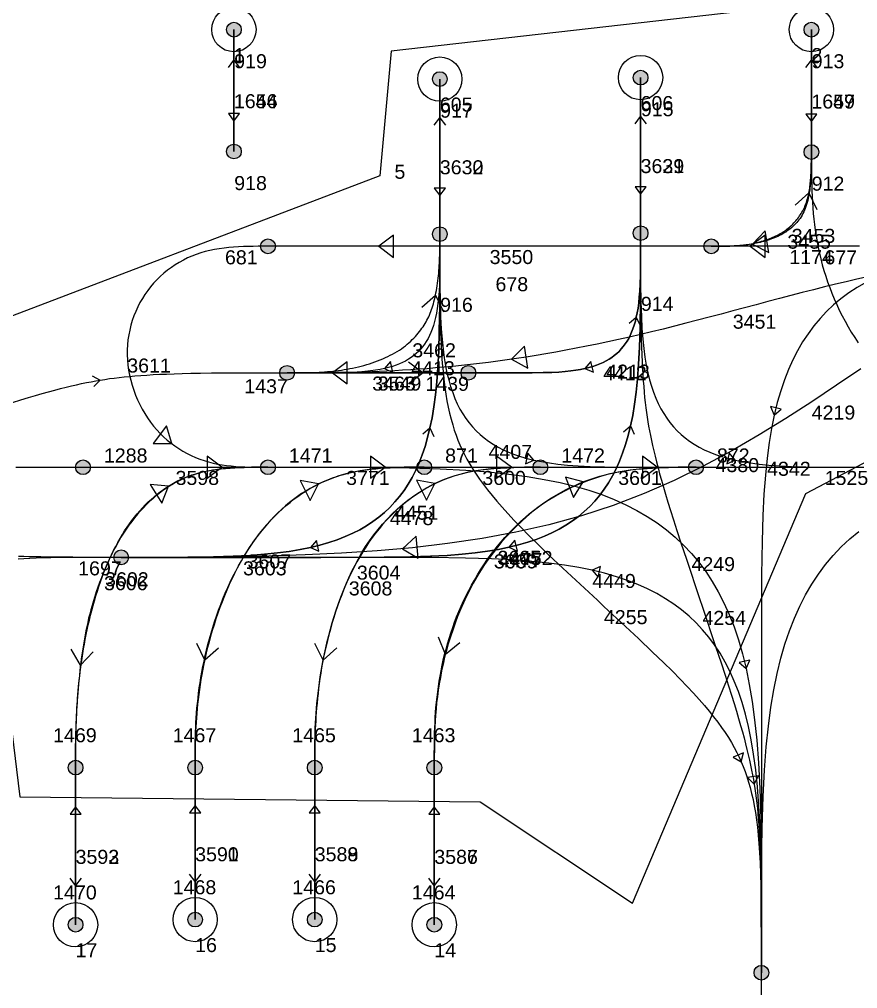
# Model space of a CAD drawing. Header units: millimetres. Extents: x 1508 to 209369, y 3688 to 146097.
# Drawn here: x 65889 to 77245, y 55480 to 68612 of the extents above; entities that cross this region are included whole.
import ezdxf

# ---------------------------------------------------------------- set-up
doc = ezdxf.new("R2010")
doc.units = ezdxf.units.MM
for name, color, linetype, true_color in [('Ndc8_Activity_BanYun', 1, 'Continuous', 0xff0000), ('Ndc8_Activity_BanYunID', 1, 'Continuous', 0xff0000), ('Ndc8_Activity_Template', 1, 'Continuous', 0xff0000), ('Ndc8_Activity_TemplateID', 1, 'Continuous', 0xff0000), ('Ndc8_Cluster', 7, 'Continuous', 0x808000), ('Ndc8_ClusterID', 7, 'Continuous', 0x808000), ('Ndc8_Forward', 5, 'Continuous', 0x0000ff), ('Ndc8_ForwardID', 5, 'Continuous', 0x0000ff), ('Ndc8_Point', 7, 'Continuous', 0x000080), ('Ndc8_PointID', 7, 'Continuous', 0x000080), ('Ndc8_SD1_BWD_AutoLoadEnabled', 7, 'Continuous', 0x0080c0), ('Ndc8_SD1_BWD_AutoLoadEnabledID', 7, 'Continuous', 0x0080c0), ('Ndc8_SD1_BWD_LoadOperation', 5, 'Continuous', 0x0000ff), ('Ndc8_SD1_BWD_LoadOperationID', 5, 'Continuous', 0x0000ff), ('Ndc8_SD1_Fwd_CurveLeft', 6, 'Continuous', 0xff00ff), ('Ndc8_SD1_Fwd_CurveLeftID', 6, 'Continuous', 0xff00ff), ('Ndc8_SD1_Fwd_NoForkAutoAdjust', 5, 'Continuous', 0x0000ff), ('Ndc8_SD1_Fwd_NoForkAutoAdjustID', 5, 'Continuous', 0x0000ff), ('Ndc8_SD1_JiangCha', 7, 'Continuous', 0x0000a0), ('Ndc8_SD1_JiangChaID', 7, 'Continuous', 0x0000a0), ('Ndc8_SD2_Bwd_AutoLoadEnabled', 7, 'Continuous', 0x0080c0), ('Ndc8_SD2_Bwd_AutoLoadEnabledID', 7, 'Continuous', 0x0080c0), ('Ndc8_SD2_Bwd_LoadOperation', 5, 'Continuous', 0x0000ff), ('Ndc8_SD2_Bwd_LoadOperationID', 5, 'Continuous', 0x0000ff), ('Ndc8_SD2_Forward', 5, 'Continuous', 0x0000ff), ('Ndc8_SD2_ForwardID', 5, 'Continuous', 0x0000ff), ('Ndc8_SD2_Fwd_CurveLeft', 7, 'Continuous', 0xff80c0), ('Ndc8_SD2_Fwd_CurveLeftID', 7, 'Continuous', 0xff80c0), ('Ndc8_SD2_Fwd_CurveRight', 7, 'Continuous', 0x800040), ('Ndc8_SD2_Fwd_CurveRightID', 7, 'Continuous', 0x800040), ('Ndc8_SD2_Fwd_NoForkAutoAdjust', 5, 'Continuous', 0x0000ff), ('Ndc8_SD2_Fwd_NoForkAutoAdjustID', 5, 'Continuous', 0x0000ff), ('Ndc8_SD2_JiangCha', 5, 'Continuous', 0x0000ff), ('Ndc8_SD2_JiangChaID', 5, 'Continuous', 0x0000ff), ('Ndc8_SD2_Reverse', 5, 'Continuous', 0x0000ff), ('Ndc8_SD2_ReverseID', 5, 'Continuous', 0x0000ff)]:
    doc.layers.add(name, color=color, linetype=linetype, true_color=true_color)
doc.styles.add('Ndc8Style', font='arial.ttf', dxfattribs={"height": 0.2})

msp = doc.modelspace()

# ---------------------------------------------------------------- hatches: boundary and pattern name
at = {"layer": 'Ndc8_Point'}
h = msp.add_hatch(color=256, dxfattribs=at)
edge = h.paths.add_edge_path(flags=0)
edge.add_arc((68795, 68473), 100, 0, 360)
h = msp.add_hatch(color=256, dxfattribs=at)
edge = h.paths.add_edge_path(flags=0)
edge.add_arc((76619, 68473), 100, 0, 360)
h = msp.add_hatch(color=256, dxfattribs=at)
edge = h.paths.add_edge_path(flags=0)
edge.add_arc((71585, 67803), 100, 0, 360)
h = msp.add_hatch(color=256, dxfattribs=at)
edge = h.paths.add_edge_path(flags=0)
edge.add_arc((74305, 67823), 100, 0, 360)
h = msp.add_hatch(color=256, dxfattribs=at)
edge = h.paths.add_edge_path(flags=0)
edge.add_arc((68795, 66822), 100, 0, 360)
h = msp.add_hatch(color=256, dxfattribs=at)
edge = h.paths.add_edge_path(flags=0)
edge.add_arc((76619, 66814), 100, 0, 360)
h = msp.add_hatch(color=256, dxfattribs=at)
edge = h.paths.add_edge_path(flags=0)
edge.add_arc((71585, 65702), 100, 0, 360)
h = msp.add_hatch(color=256, dxfattribs=at)
edge = h.paths.add_edge_path(flags=0)
edge.add_arc((74305, 65715), 100, 0, 360)
h = msp.add_hatch(color=256, dxfattribs=at)
edge = h.paths.add_edge_path(flags=0)
edge.add_arc((69257, 65537), 100, 0, 360)
h = msp.add_hatch(color=256, dxfattribs=at)
edge = h.paths.add_edge_path(flags=0)
edge.add_arc((75262, 65537), 100, 0, 360)
h = msp.add_hatch(color=256, dxfattribs=at)
edge = h.paths.add_edge_path(flags=0)
edge.add_arc((69516, 63823), 100, 0, 360)
h = msp.add_hatch(color=256, dxfattribs=at)
edge = h.paths.add_edge_path(flags=0)
edge.add_arc((71972, 63823), 100, 0, 360)
h = msp.add_hatch(color=256, dxfattribs=at)
edge = h.paths.add_edge_path(flags=0)
edge.add_arc((66751, 62544), 100, 0, 360)
h = msp.add_hatch(color=256, dxfattribs=at)
edge = h.paths.add_edge_path(flags=0)
edge.add_arc((69257, 62544), 100, 0, 360)
h = msp.add_hatch(color=256, dxfattribs=at)
edge = h.paths.add_edge_path(flags=0)
edge.add_arc((71374, 62544), 100, 0, 360)
h = msp.add_hatch(color=256, dxfattribs=at)
edge = h.paths.add_edge_path(flags=0)
edge.add_arc((72948, 62544), 100, 0, 360)
h = msp.add_hatch(color=256, dxfattribs=at)
edge = h.paths.add_edge_path(flags=0)
edge.add_arc((75056, 62544), 100, 0, 360)
h = msp.add_hatch(color=256, dxfattribs=at)
edge = h.paths.add_edge_path(flags=0)
edge.add_arc((67268, 61323), 100, 0, 360)
h = msp.add_hatch(color=256, dxfattribs=at)
edge = h.paths.add_edge_path(flags=0)
edge.add_arc((66650, 58475), 100, 0, 360)
h = msp.add_hatch(color=256, dxfattribs=at)
edge = h.paths.add_edge_path(flags=0)
edge.add_arc((68270, 58475), 100, 0, 360)
h = msp.add_hatch(color=256, dxfattribs=at)
edge = h.paths.add_edge_path(flags=0)
edge.add_arc((69890, 58475), 100, 0, 360)
h = msp.add_hatch(color=256, dxfattribs=at)
edge = h.paths.add_edge_path(flags=0)
edge.add_arc((71510, 58475), 100, 0, 360)
h = msp.add_hatch(color=256, dxfattribs=at)
edge = h.paths.add_edge_path(flags=0)
edge.add_arc((68270, 56415), 100, 0, 360)
h = msp.add_hatch(color=256, dxfattribs=at)
edge = h.paths.add_edge_path(flags=0)
edge.add_arc((69890, 56415), 100, 0, 360)
h = msp.add_hatch(color=256, dxfattribs=at)
edge = h.paths.add_edge_path(flags=0)
edge.add_arc((66650, 56345), 100, 0, 360)
h = msp.add_hatch(color=256, dxfattribs=at)
edge = h.paths.add_edge_path(flags=0)
edge.add_arc((71510, 56345), 100, 0, 360)
h = msp.add_hatch(color=256, dxfattribs=at)
edge = h.paths.add_edge_path(flags=0)
edge.add_arc((75942, 55695), 100, 0, 360)

# ---------------------------------------------------------------- linework, layer by layer
at = {"layer": 'Ndc8_Activity_BanYun'}
for centre in [(68795, 68473), (76619, 68473), (66650, 56345), (68270, 56415), (69890, 56415), (71510, 56345)]:
    msp.add_circle(centre, 300, dxfattribs=at)
at = {"layer": 'Ndc8_Activity_Template'}
for centre in [(71585, 67803), (74305, 67823)]:
    msp.add_circle(centre, 300, dxfattribs=at)
at = {"layer": 'Ndc8_Cluster'}
msp.add_lwpolyline([(70770, 66492), (65127, 64344), (65893, 58079), (72133, 58010), (74196, 56638), (76545, 62190), (82708, 65430), (79890, 69200), (70924, 68181)], close=True, dxfattribs=at)
at = {"layer": 'Ndc8_Forward'}
for points in [[(70758, 65537), (70958, 65387), (70958, 65687), (70758, 65537)], [(75791, 65537), (75991, 65387), (75991, 65687), (75791, 65537)], [(75262, 65537), (75119, 65537), (74976, 65537), (74833, 65537), (74690, 65537), (74547, 65537), (74404, 65537), (74261, 65537), (74118, 65537), (73975, 65537), (73832, 65537), (73689, 65537), (73546, 65537), (73403, 65537), (73260, 65537), (73260, 65537), (73117, 65537), (72974, 65537), (72831, 65537), (72688, 65537), (72545, 65537), (72402, 65537), (72260, 65537), (72117, 65537), (71974, 65537), (71831, 65537), (71688, 65537), (71545, 65537), (71402, 65537), (71259, 65537), (71259, 65537), (71116, 65537), (70973, 65537), (70830, 65537), (70687, 65537), (70544, 65537), (70401, 65537), (70258, 65537), (70115, 65537), (69972, 65537), (69829, 65537), (69686, 65537), (69543, 65537), (69400, 65537), (69257, 65537)], [(77272, 65537), (77219, 65537), (77166, 65537), (77113, 65537), (77060, 65537), (77008, 65537), (76956, 65537), (76904, 65537), (76853, 65537), (76802, 65537), (76752, 65537), (76702, 65537), (76653, 65537), (76653, 65537), (76604, 65537), (76556, 65537), (76508, 65537), (76461, 65537), (76414, 65537), (76367, 65537), (76320, 65537), (76273, 65537), (76226, 65537), (76179, 65537), (76132, 65537), (76084, 65537), (76036, 65537), (75987, 65537), (75987, 65537), (75938, 65537), (75888, 65537), (75838, 65537), (75787, 65537), (75736, 65537), (75684, 65537), (75632, 65537), (75580, 65537), (75527, 65537), (75474, 65537), (75421, 65537), (75368, 65537), (75315, 65537), (75262, 65537)], [(77378, 65124), (77236, 65092), (77092, 65058), (76947, 65023), (76798, 64987), (76648, 64949), (76648, 64949), (76496, 64910), (76342, 64870), (76186, 64829), (76030, 64788), (75872, 64746), (75713, 64703), (75554, 64661), (75395, 64618), (75236, 64576), (75078, 64535), (74920, 64494), (74764, 64454), (74609, 64415), (74455, 64378), (74455, 64378), (74303, 64342), (74154, 64307), (74006, 64274), (73860, 64242), (73715, 64212), (73573, 64183), (73432, 64155), (73294, 64129), (73157, 64104), (73021, 64080), (72888, 64058), (72756, 64037), (72625, 64017), (72497, 63998), (72497, 63998), (72370, 63981), (72244, 63964), (72121, 63949), (71999, 63935), (71878, 63922), (71759, 63910), (71642, 63899), (71527, 63889), (71413, 63879), (71301, 63871), (71190, 63864), (71081, 63857), (70974, 63851), (70869, 63846), (70869, 63846), (70765, 63841), (70663, 63837), (70562, 63834), (70463, 63831), (70365, 63829), (70268, 63827), (70171, 63826), (70076, 63825), (69982, 63824), (69888, 63824), (69794, 63823), (69701, 63823), (69609, 63823), (69516, 63823)], [(77356, 65048), (77237, 64979), (77126, 64905), (77020, 64826), (76920, 64743), (76825, 64654), (76736, 64559), (76653, 64459), (76574, 64353), (76500, 64242), (76431, 64123), (76367, 63998), (76308, 63866), (76253, 63726), (76203, 63577), (76157, 63420), (76116, 63251), (76080, 63071), (76047, 62878), (76019, 62668), (75996, 62437), (75976, 62181), (75961, 61888), (75951, 61540), (75944, 61085), (75942, 59985), (75942, 59985), (75942, 55695)], [(72558, 64007), (72777, 63887), (72734, 64184), (72558, 64007)], [(76116, 63251), (76211, 63332), (76064, 63365), (76116, 63251)], [(70845, 62544), (70645, 62694), (70645, 62394), (70845, 62544)], [(72554, 62544), (72354, 62694), (72354, 62394), (72554, 62544)], [(74529, 62544), (74329, 62694), (74329, 62394), (74529, 62544)], [(69257, 62544), (69307, 62544), (69358, 62544), (69408, 62544), (69459, 62544), (69509, 62544), (69560, 62544), (69610, 62544), (69660, 62544), (69711, 62544), (69761, 62544), (69812, 62544), (69862, 62544), (69912, 62544), (69963, 62544), (69963, 62544), (70013, 62544), (70064, 62544), (70114, 62544), (70164, 62544), (70215, 62544), (70265, 62544), (70315, 62544), (70366, 62544), (70416, 62544), (70467, 62544), (70517, 62544), (70567, 62544), (70618, 62544), (70668, 62544), (70668, 62544), (70719, 62544), (70769, 62544), (70819, 62544), (70870, 62544), (70920, 62544), (70971, 62544), (71021, 62544), (71071, 62544), (71122, 62544), (71172, 62544), (71223, 62544), (71273, 62544), (71324, 62544), (71374, 62544)], [(71374, 62544), (71411, 62544), (71449, 62544), (71486, 62544), (71524, 62544), (71561, 62544), (71599, 62544), (71636, 62544), (71674, 62544), (71711, 62544), (71749, 62544), (71786, 62544), (71824, 62544), (71861, 62544), (71899, 62544), (71899, 62544), (71936, 62544), (71974, 62544), (72011, 62544), (72049, 62544), (72086, 62544), (72124, 62544), (72161, 62544), (72198, 62544), (72236, 62544), (72273, 62544), (72311, 62544), (72348, 62544), (72386, 62544), (72423, 62544), (72423, 62544), (72461, 62544), (72498, 62544), (72536, 62544), (72573, 62544), (72611, 62544), (72648, 62544), (72686, 62544), (72723, 62544), (72761, 62544), (72798, 62544), (72836, 62544), (72873, 62544), (72911, 62544), (72948, 62544)], [(72948, 62544), (72998, 62544), (73048, 62544), (73099, 62544), (73149, 62544), (73199, 62544), (73249, 62544), (73299, 62544), (73350, 62544), (73400, 62544), (73450, 62544), (73500, 62544), (73550, 62544), (73601, 62544), (73651, 62544), (73651, 62544), (73701, 62544), (73751, 62544), (73801, 62544), (73852, 62544), (73902, 62544), (73952, 62544), (74002, 62544), (74052, 62544), (74102, 62544), (74152, 62544), (74203, 62544), (74253, 62544), (74303, 62544), (74353, 62544), (74353, 62544), (74403, 62544), (74454, 62544), (74504, 62544), (74554, 62544), (74604, 62544), (74654, 62544), (74705, 62544), (74755, 62544), (74805, 62544), (74855, 62544), (74905, 62544), (74956, 62544), (75006, 62544), (75056, 62544)], [(75056, 62544), (75139, 62544), (75222, 62544), (75305, 62544), (75388, 62544), (75471, 62544), (75554, 62544), (75637, 62544), (75720, 62544), (75803, 62544), (75886, 62544), (75969, 62544), (76052, 62544), (76135, 62544), (76218, 62544), (76218, 62544), (76301, 62544), (76384, 62544), (76467, 62544), (76550, 62544), (76633, 62544), (76716, 62544), (76799, 62544), (76882, 62544), (76965, 62544), (77048, 62544), (77131, 62544), (77214, 62544), (77297, 62544)], [(75942, 55695), (75942, 55755), (75945, 57100), (75952, 57657), (75966, 58083), (75984, 58440), (76008, 58754), (76036, 59035), (76071, 59292), (76110, 59529), (76155, 59749), (76206, 59955), (76261, 60148), (76323, 60329), (76390, 60501), (76462, 60662), (76540, 60815), (76625, 60960), (76715, 61097), (76811, 61226), (76913, 61348), (77022, 61464), (77138, 61573), (77260, 61675)], [(75942, 42353), (75942, 55695)]]:
    msp.add_lwpolyline(points, dxfattribs=at)
at = {"layer": 'Ndc8_Point'}
for centre in [(68795, 68473), (76619, 68473), (71585, 67803), (74305, 67823), (68795, 66822), (76619, 66814), (71585, 65702), (74305, 65715), (69257, 65537), (75262, 65537), (69516, 63823), (71972, 63823), (66751, 62544), (69257, 62544), (71374, 62544), (72948, 62544), (75056, 62544), (67268, 61323), (66650, 58475), (68270, 58475), (69890, 58475), (71510, 58475), (68270, 56415), (69890, 56415), (66650, 56345), (71510, 56345), (75942, 55695)]:
    msp.add_circle(centre, 100, dxfattribs=at)
at = {"layer": 'Ndc8_SD1_BWD_AutoLoadEnabled'}
for points in [[(75262, 65537), (75287, 65537), (75312, 65537), (75337, 65537), (75363, 65537), (75388, 65537), (75413, 65538), (75438, 65538), (75463, 65539), (75488, 65540), (75513, 65540), (75537, 65542), (75562, 65543), (75587, 65545), (75612, 65546), (75612, 65546), (75636, 65549), (75661, 65551), (75685, 65554), (75710, 65557), (75734, 65560), (75758, 65564), (75782, 65568), (75806, 65572), (75829, 65577), (75853, 65582), (75876, 65587), (75899, 65593), (75922, 65599), (75945, 65605), (75945, 65605), (75968, 65612), (75990, 65619), (76012, 65626), (76034, 65634), (76056, 65642), (76077, 65651), (76098, 65660), (76119, 65669), (76139, 65678), (76159, 65688), (76178, 65699), (76198, 65710), (76217, 65721), (76235, 65732), (76235, 65732), (76253, 65744), (76271, 65757), (76288, 65769), (76304, 65783), (76321, 65796), (76336, 65810), (76352, 65824), (76367, 65839), (76381, 65854), (76395, 65869), (76409, 65884), (76422, 65900), (76435, 65916), (76447, 65933), (76447, 65933), (76459, 65949), (76470, 65966), (76481, 65983), (76491, 66001), (76501, 66019), (76510, 66037), (76519, 66055), (76528, 66074), (76536, 66093), (76544, 66112), (76551, 66132), (76557, 66152), (76564, 66173), (76570, 66193), (76570, 66193), (76575, 66215), (76580, 66236), (76584, 66258), (76589, 66280), (76592, 66302), (76596, 66325), (76599, 66347), (76602, 66370), (76604, 66393), (76607, 66416), (76609, 66439), (76610, 66462), (76612, 66484), (76613, 66507), (76613, 66507), (76614, 66530), (76615, 66552), (76616, 66574), (76617, 66597), (76617, 66619), (76618, 66641), (76618, 66662), (76619, 66684), (76619, 66706), (76619, 66728), (76619, 66749), (76619, 66771), (76619, 66792), (76619, 66814)], [(76400, 66095), (76585, 66263), (76694, 66038)], [(69257, 62544), (69201, 62544), (69145, 62544), (69089, 62544), (69033, 62543), (68977, 62542), (68921, 62541), (68866, 62539), (68811, 62536), (68757, 62533), (68703, 62528), (68649, 62523), (68596, 62517), (68544, 62510), (68492, 62501), (68492, 62501), (68441, 62492), (68390, 62480), (68340, 62468), (68291, 62454), (68242, 62438), (68194, 62421), (68146, 62403), (68099, 62382), (68053, 62360), (68006, 62337), (67961, 62311), (67915, 62284), (67871, 62255), (67826, 62223), (67826, 62223), (67782, 62190), (67738, 62155), (67695, 62118), (67653, 62080), (67611, 62039), (67569, 61996), (67528, 61952), (67488, 61906), (67449, 61858), (67410, 61809), (67372, 61758), (67336, 61705), (67300, 61651), (67265, 61595), (67265, 61595), (67231, 61537), (67198, 61479), (67166, 61419), (67135, 61358), (67106, 61296), (67077, 61234), (67050, 61171), (67024, 61108), (66999, 61044), (66975, 60981), (66952, 60918), (66931, 60856), (66910, 60794), (66891, 60733), (66891, 60733), (66874, 60672), (66857, 60613), (66842, 60555), (66827, 60497), (66814, 60440), (66802, 60384), (66790, 60328), (66779, 60273), (66769, 60218), (66760, 60163), (66751, 60109), (66743, 60055), (66735, 60001), (66728, 59947), (66728, 59947), (66721, 59893), (66714, 59839), (66708, 59785), (66702, 59731), (66697, 59678), (66691, 59624), (66686, 59570), (66682, 59517), (66677, 59463), (66673, 59410), (66670, 59357), (66667, 59304), (66664, 59251), (66661, 59198), (66661, 59198), (66659, 59146), (66657, 59094), (66655, 59041), (66654, 58989), (66653, 58938), (66652, 58886), (66651, 58834), (66651, 58783), (66651, 58731), (66650, 58680), (66650, 58629), (66650, 58577), (66650, 58526), (66650, 58475)], [(71374, 62544), (71306, 62544), (71238, 62544), (71170, 62543), (71102, 62543), (71034, 62541), (70967, 62539), (70900, 62536), (70833, 62533), (70766, 62528), (70700, 62522), (70634, 62515), (70569, 62506), (70504, 62495), (70439, 62483), (70439, 62483), (70375, 62469), (70312, 62454), (70249, 62436), (70187, 62416), (70126, 62395), (70065, 62371), (70005, 62345), (69945, 62318), (69886, 62288), (69828, 62256), (69770, 62222), (69713, 62186), (69657, 62147), (69601, 62107), (69601, 62107), (69547, 62064), (69493, 62019), (69439, 61972), (69387, 61922), (69335, 61871), (69285, 61817), (69235, 61762), (69187, 61704), (69139, 61645), (69093, 61583), (69048, 61520), (69004, 61455), (68961, 61388), (68919, 61319), (68919, 61319), (68879, 61249), (68840, 61177), (68802, 61104), (68766, 61029), (68731, 60953), (68698, 60877), (68666, 60800), (68635, 60722), (68606, 60644), (68578, 60566), (68551, 60488), (68526, 60410), (68502, 60332), (68480, 60255), (68480, 60255), (68459, 60179), (68439, 60103), (68421, 60029), (68404, 59955), (68388, 59882), (68374, 59809), (68361, 59738), (68349, 59668), (68338, 59599), (68328, 59531), (68319, 59464), (68311, 59398), (68303, 59333), (68297, 59270), (68297, 59270), (68292, 59208), (68287, 59147), (68283, 59087), (68280, 59028), (68277, 58970), (68275, 58913), (68273, 58857), (68272, 58801), (68271, 58746), (68271, 58691), (68270, 58637), (68270, 58583), (68270, 58529), (68270, 58475)], [(72948, 62544), (72876, 62544), (72805, 62544), (72733, 62543), (72662, 62542), (72591, 62541), (72520, 62539), (72450, 62535), (72380, 62531), (72310, 62526), (72241, 62519), (72172, 62511), (72104, 62501), (72037, 62489), (71970, 62476), (71970, 62476), (71904, 62460), (71839, 62442), (71774, 62423), (71711, 62401), (71648, 62377), (71586, 62351), (71525, 62322), (71464, 62292), (71405, 62260), (71346, 62225), (71289, 62189), (71232, 62150), (71176, 62109), (71121, 62066), (71121, 62066), (71066, 62021), (71013, 61974), (70961, 61925), (70909, 61874), (70859, 61821), (70810, 61766), (70762, 61709), (70715, 61651), (70669, 61590), (70625, 61528), (70582, 61463), (70540, 61398), (70500, 61330), (70461, 61261), (70461, 61261), (70423, 61190), (70387, 61118), (70352, 61044), (70318, 60969), (70286, 60894), (70256, 60817), (70226, 60740), (70199, 60663), (70172, 60585), (70147, 60507), (70124, 60429), (70102, 60351), (70081, 60274), (70061, 60197), (70061, 60197), (70043, 60121), (70027, 60046), (70011, 59972), (69997, 59898), (69984, 59825), (69972, 59754), (69961, 59683), (69951, 59614), (69943, 59546), (69935, 59479), (69928, 59413), (69921, 59349), (69916, 59286), (69911, 59224), (69911, 59224), (69907, 59164), (69903, 59106), (69900, 59049), (69898, 58993), (69896, 58938), (69894, 58884), (69893, 58831), (69892, 58779), (69891, 58727), (69890, 58676), (69890, 58625), (69890, 58575), (69890, 58525), (69890, 58475)], [(75056, 62544), (74975, 62544), (74894, 62544), (74813, 62543), (74731, 62542), (74650, 62540), (74569, 62537), (74488, 62533), (74407, 62528), (74326, 62521), (74245, 62513), (74164, 62503), (74083, 62490), (74002, 62476), (73921, 62459), (73921, 62459), (73840, 62439), (73760, 62417), (73679, 62392), (73599, 62364), (73519, 62334), (73440, 62300), (73361, 62265), (73283, 62226), (73205, 62184), (73129, 62140), (73053, 62092), (72978, 62042), (72905, 61989), (72832, 61933), (72832, 61933), (72761, 61873), (72691, 61811), (72623, 61747), (72556, 61679), (72491, 61609), (72427, 61537), (72366, 61462), (72306, 61385), (72248, 61306), (72192, 61225), (72138, 61142), (72086, 61058), (72037, 60972), (71990, 60884), (71990, 60884), (71946, 60796), (71904, 60706), (71864, 60615), (71826, 60523), (71791, 60431), (71759, 60338), (71728, 60246), (71700, 60153), (71674, 60061), (71650, 59969), (71629, 59877), (71609, 59787), (71592, 59697), (71577, 59609), (71577, 59609), (71563, 59522), (71552, 59437), (71542, 59352), (71534, 59269), (71528, 59187), (71522, 59105), (71518, 59025), (71515, 58945), (71513, 58866), (71512, 58787), (71511, 58709), (71510, 58631), (71510, 58553), (71510, 58475)], [(68588, 60094), (68399, 59930), (68295, 60157)], [(70188, 60099), (70003, 59931), (69893, 60156)], [(71856, 60165), (71661, 60009), (71566, 60240)], [(66890, 60042), (66717, 59862), (66592, 60079)]]:
    msp.add_lwpolyline(points, dxfattribs=at)
at = {"layer": 'Ndc8_SD1_BWD_LoadOperation'}
for points in [[(68795, 66822), (68795, 68473)], [(76619, 66814), (76619, 68473)], [(68720, 67960), (68795, 68060), (68870, 67960)], [(76544, 67958), (76619, 68058), (76694, 67958)], [(66650, 58475), (66650, 56345)], [(68270, 58475), (68270, 56415)], [(69890, 58475), (69890, 56415)], [(71510, 58475), (71510, 56345)], [(68345, 57030), (68270, 56930), (68195, 57030)], [(69965, 57030), (69890, 56930), (69815, 57030)], [(66725, 56978), (66650, 56878), (66575, 56978)], [(71585, 56978), (71510, 56878), (71435, 56978)]]:
    msp.add_lwpolyline(points, dxfattribs=at)
at = {"layer": 'Ndc8_SD1_Fwd_CurveLeft'}
for points in [[(69257, 65537), (69190, 65537), (69123, 65537), (69056, 65536), (68989, 65535), (68923, 65533), (68857, 65530), (68791, 65526), (68726, 65520), (68661, 65513), (68597, 65505), (68533, 65494), (68470, 65481), (68408, 65466), (68347, 65448), (68347, 65448), (68286, 65428), (68227, 65404), (68168, 65379), (68111, 65350), (68055, 65320), (68001, 65286), (67948, 65251), (67896, 65213), (67846, 65172), (67798, 65130), (67752, 65085), (67708, 65038), (67667, 64989), (67627, 64938), (67627, 64938), (67589, 64885), (67555, 64830), (67522, 64774), (67492, 64715), (67465, 64656), (67440, 64594), (67418, 64532), (67399, 64468), (67383, 64403), (67370, 64337), (67360, 64271), (67353, 64203), (67350, 64135), (67350, 64067), (67350, 64067), (67353, 63998), (67359, 63929), (67369, 63860), (67382, 63791), (67397, 63722), (67416, 63654), (67438, 63587), (67462, 63521), (67490, 63456), (67519, 63392), (67552, 63330), (67587, 63270), (67624, 63212), (67664, 63156), (67664, 63156), (67705, 63102), (67749, 63051), (67795, 63002), (67843, 62956), (67892, 62912), (67943, 62871), (67995, 62832), (68049, 62796), (68104, 62762), (68160, 62731), (68218, 62702), (68275, 62677), (68334, 62653), (68393, 62633), (68393, 62633), (68453, 62615), (68513, 62600), (68574, 62587), (68635, 62576), (68696, 62568), (68758, 62561), (68819, 62555), (68881, 62551), (68944, 62548), (69006, 62546), (69069, 62545), (69131, 62544), (69194, 62544), (69257, 62544)], [(67952, 62864), (67884, 63105), (67702, 62866), (67952, 62864)]]:
    msp.add_lwpolyline(points, dxfattribs=at)
at = {"layer": 'Ndc8_SD1_Fwd_NoForkAutoAdjust'}
for points in [[(68795, 68473), (68795, 66822)], [(76619, 68473), (76619, 66814)], [(68795, 67235), (68870, 67335), (68720, 67335), (68795, 67235)], [(76619, 67229), (76694, 67329), (76544, 67329), (76619, 67229)], [(66650, 56345), (66650, 58475)], [(68270, 56415), (68270, 58475)], [(69890, 56415), (69890, 58475)], [(71510, 56345), (71510, 58475)], [(66650, 57943), (66575, 57843), (66725, 57843), (66650, 57943)], [(68270, 57960), (68195, 57860), (68345, 57860), (68270, 57960)], [(69890, 57960), (69815, 57860), (69965, 57860), (69890, 57960)], [(71510, 57943), (71435, 57843), (71585, 57843), (71510, 57943)]]:
    msp.add_lwpolyline(points, dxfattribs=at)
at = {"layer": 'Ndc8_SD1_JiangCha'}
for points in [[(76619, 66814), (76619, 66783), (76619, 66752), (76619, 66721), (76619, 66690), (76618, 66660), (76618, 66629), (76617, 66598), (76617, 66568), (76616, 66537), (76614, 66507), (76613, 66476), (76611, 66446), (76609, 66416), (76606, 66386), (76606, 66386), (76603, 66356), (76600, 66327), (76596, 66297), (76591, 66268), (76587, 66240), (76581, 66211), (76575, 66183), (76569, 66156), (76561, 66129), (76554, 66102), (76545, 66077), (76536, 66051), (76526, 66027), (76515, 66003), (76515, 66003), (76504, 65980), (76492, 65958), (76479, 65936), (76465, 65916), (76451, 65896), (76436, 65876), (76420, 65858), (76404, 65840), (76387, 65822), (76369, 65806), (76351, 65789), (76332, 65774), (76313, 65759), (76293, 65745), (76293, 65745), (76272, 65731), (76251, 65718), (76230, 65706), (76208, 65694), (76186, 65682), (76163, 65672), (76141, 65661), (76117, 65651), (76094, 65642), (76070, 65633), (76046, 65625), (76022, 65617), (75998, 65609), (75974, 65602), (75974, 65602), (75949, 65596), (75925, 65590), (75900, 65584), (75875, 65579), (75851, 65574), (75826, 65570), (75801, 65565), (75776, 65562), (75751, 65558), (75726, 65555), (75700, 65552), (75675, 65550), (75650, 65547), (75624, 65545), (75624, 65545), (75599, 65544), (75573, 65542), (75547, 65541), (75522, 65540), (75496, 65539), (75470, 65539), (75444, 65538), (75418, 65538), (75392, 65537), (75366, 65537), (75340, 65537), (75314, 65537), (75288, 65537), (75262, 65537)], [(76619, 66814), (76619, 66739), (76619, 66664), (76620, 66589), (76620, 66513), (76621, 66438), (76623, 66363), (76625, 66287), (76629, 66212), (76633, 66136), (76638, 66060), (76644, 65984), (76652, 65907), (76661, 65831), (76671, 65754), (76671, 65754), (76683, 65676), (76696, 65599), (76711, 65521), (76728, 65444), (76747, 65366), (76767, 65288), (76789, 65210), (76813, 65133), (76839, 65055), (76867, 64978), (76896, 64901), (76928, 64824), (76962, 64748), (76997, 64672), (76997, 64672), (77035, 64597), (77075, 64522), (77116, 64448), (77160, 64375), (77206, 64302), (77254, 64230)], [(75819, 65568), (76041, 65454), (75991, 65749), (75819, 65568)], [(66650, 58475), (66650, 58513), (66650, 58551), (66650, 58589), (66650, 58627), (66650, 58666), (66651, 58705), (66651, 58744), (66651, 58784), (66652, 58825), (66653, 58866), (66653, 58908), (66655, 58951), (66656, 58995), (66657, 59039), (66657, 59039), (66659, 59085), (66661, 59132), (66663, 59180), (66665, 59229), (66668, 59278), (66671, 59329), (66675, 59381), (66679, 59434), (66683, 59489), (66688, 59544), (66694, 59600), (66700, 59657), (66706, 59715), (66713, 59774), (66713, 59774), (66721, 59835), (66729, 59896), (66738, 59958), (66748, 60020), (66758, 60084), (66769, 60148), (66781, 60212), (66794, 60277), (66807, 60342), (66821, 60408), (66837, 60474), (66852, 60539), (66869, 60605), (66887, 60670), (66887, 60670), (66905, 60736), (66925, 60801), (66945, 60865), (66966, 60929), (66988, 60993), (67011, 61056), (67035, 61118), (67060, 61180), (67085, 61240), (67111, 61300), (67138, 61358), (67166, 61415), (67194, 61472), (67223, 61526), (67223, 61526), (67253, 61579), (67284, 61631), (67315, 61682), (67347, 61731), (67380, 61778), (67414, 61824), (67448, 61869), (67483, 61913), (67520, 61955), (67557, 61995), (67594, 62035), (67633, 62073), (67673, 62109), (67713, 62145), (67713, 62145), (67755, 62179), (67797, 62212), (67840, 62243), (67885, 62273), (67930, 62301), (67976, 62328), (68024, 62353), (68072, 62377), (68122, 62399), (68173, 62420), (68225, 62439), (68278, 62456), (68332, 62471), (68388, 62485), (68388, 62485), (68445, 62496), (68503, 62507), (68562, 62515), (68622, 62522), (68683, 62528), (68745, 62533), (68807, 62537), (68870, 62539), (68934, 62541), (68998, 62543), (69062, 62543), (69127, 62544), (69192, 62544), (69257, 62544)], [(68270, 58475), (68270, 58535), (68270, 58594), (68270, 58654), (68271, 58714), (68271, 58774), (68272, 58835), (68274, 58896), (68276, 58958), (68278, 59020), (68281, 59084), (68285, 59148), (68290, 59213), (68295, 59278), (68301, 59345), (68301, 59345), (68309, 59413), (68317, 59483), (68326, 59553), (68337, 59624), (68348, 59696), (68361, 59769), (68375, 59842), (68390, 59917), (68406, 59991), (68424, 60067), (68443, 60143), (68463, 60219), (68485, 60296), (68508, 60373), (68508, 60373), (68533, 60451), (68559, 60528), (68587, 60606), (68616, 60683), (68647, 60760), (68678, 60837), (68712, 60913), (68746, 60988), (68782, 61062), (68819, 61135), (68858, 61206), (68897, 61277), (68938, 61346), (68980, 61413), (68980, 61413), (69023, 61478), (69067, 61541), (69112, 61603), (69158, 61663), (69205, 61720), (69253, 61776), (69301, 61830), (69351, 61881), (69401, 61931), (69452, 61979), (69504, 62025), (69556, 62068), (69609, 62110), (69662, 62149), (69662, 62149), (69716, 62186), (69770, 62221), (69825, 62254), (69880, 62285), (69936, 62314), (69992, 62341), (70049, 62366), (70106, 62389), (70164, 62410), (70223, 62430), (70282, 62447), (70342, 62463), (70403, 62477), (70464, 62490), (70464, 62490), (70526, 62501), (70589, 62510), (70652, 62518), (70716, 62524), (70780, 62530), (70845, 62534), (70910, 62537), (70976, 62540), (71042, 62542), (71108, 62543), (71174, 62543), (71241, 62544), (71307, 62544), (71374, 62544)], [(69890, 58475), (69890, 58534), (69890, 58592), (69890, 58651), (69891, 58710), (69891, 58770), (69892, 58830), (69894, 58891), (69896, 58952), (69898, 59015), (69901, 59078), (69905, 59142), (69909, 59208), (69914, 59275), (69920, 59343), (69920, 59343), (69927, 59412), (69935, 59483), (69944, 59556), (69954, 59629), (69965, 59705), (69977, 59781), (69991, 59859), (70006, 59937), (70022, 60017), (70040, 60099), (70060, 60181), (70081, 60264), (70103, 60349), (70128, 60434), (70128, 60434), (70154, 60521), (70182, 60608), (70212, 60696), (70244, 60784), (70278, 60872), (70314, 60960), (70352, 61047), (70393, 61134), (70436, 61219), (70481, 61304), (70530, 61387), (70580, 61469), (70633, 61549), (70690, 61626), (70690, 61626), (70748, 61702), (70810, 61774), (70874, 61845), (70941, 61912), (71009, 61977), (71080, 62038), (71153, 62096), (71228, 62151), (71305, 62203), (71383, 62251), (71463, 62295), (71544, 62335), (71627, 62372), (71710, 62404), (71710, 62404), (71795, 62432), (71880, 62456), (71966, 62476), (72053, 62493), (72140, 62507), (72229, 62518), (72317, 62526), (72407, 62533), (72496, 62538), (72586, 62541), (72676, 62543), (72767, 62544), (72857, 62544), (72948, 62544)], [(71510, 58475), (71510, 58542), (71510, 58609), (71510, 58677), (71511, 58744), (71512, 58811), (71513, 58879), (71515, 58947), (71517, 59015), (71520, 59083), (71523, 59152), (71528, 59221), (71533, 59290), (71540, 59360), (71547, 59430), (71547, 59430), (71556, 59501), (71565, 59572), (71576, 59644), (71588, 59715), (71602, 59787), (71616, 59860), (71632, 59932), (71650, 60005), (71669, 60078), (71689, 60151), (71711, 60224), (71734, 60298), (71759, 60371), (71785, 60444), (71785, 60444), (71813, 60517), (71843, 60589), (71874, 60662), (71907, 60734), (71941, 60805), (71977, 60876), (72015, 60947), (72053, 61016), (72094, 61085), (72136, 61153), (72179, 61220), (72223, 61285), (72269, 61349), (72317, 61413), (72317, 61413), (72365, 61474), (72415, 61534), (72466, 61593), (72519, 61650), (72572, 61706), (72627, 61759), (72682, 61812), (72739, 61862), (72797, 61911), (72855, 61958), (72915, 62004), (72975, 62047), (73036, 62089), (73098, 62128), (73098, 62128), (73161, 62166), (73224, 62202), (73288, 62236), (73353, 62268), (73418, 62298), (73484, 62326), (73550, 62353), (73618, 62377), (73685, 62400), (73754, 62421), (73823, 62439), (73892, 62457), (73962, 62472), (74033, 62485), (74033, 62485), (74103, 62497), (74175, 62507), (74247, 62516), (74319, 62523), (74392, 62528), (74465, 62533), (74538, 62537), (74612, 62539), (74685, 62541), (74759, 62543), (74833, 62543), (74907, 62544), (74982, 62544), (75056, 62544)], [(73528, 62344), (73287, 62411), (73396, 62132), (73528, 62344)], [(67911, 62289), (67662, 62311), (67820, 62056), (67911, 62289)], [(69941, 62317), (69695, 62363), (69828, 62094), (69941, 62317)], [(71517, 62322), (71271, 62369), (71403, 62099), (71517, 62322)]]:
    msp.add_lwpolyline(points, dxfattribs=at)
at = {"layer": 'Ndc8_SD2_Bwd_AutoLoadEnabled'}
for points in [[(67268, 61323), (69973, 61323), (70831, 61325), (71186, 61330), (71458, 61338), (71686, 61350), (71886, 61365), (72066, 61383), (72230, 61405), (72381, 61430), (72522, 61459), (72653, 61491), (72776, 61527), (72892, 61566), (73001, 61609), (73104, 61655), (73202, 61705), (73294, 61759), (73382, 61816), (73464, 61877), (73542, 61943), (73616, 62012), (73685, 62086), (73751, 62164), (73812, 62246), (73869, 62334), (73923, 62426), (73973, 62524), (74019, 62627), (74062, 62736), (74101, 62852), (74137, 62975), (74169, 63106), (74198, 63247), (74223, 63398), (74245, 63562), (74263, 63742), (74278, 63942), (74290, 64170), (74298, 64442), (74303, 64797), (74305, 65655), (74305, 65655), (74305, 65715)], [(67268, 61323), (67328, 61323), (68171, 61325), (68520, 61330), (68787, 61338), (69012, 61349), (69208, 61364), (69385, 61382), (69546, 61404), (69694, 61428), (69832, 61457), (69961, 61488), (70082, 61523), (70196, 61562), (70304, 61604), (70405, 61649), (70501, 61698), (70592, 61751), (70678, 61808), (70759, 61868), (70835, 61932), (70908, 62000), (70976, 62073), (71040, 62149), (71100, 62230), (71157, 62316), (71210, 62407), (71259, 62503), (71304, 62604), (71346, 62712), (71385, 62826), (71420, 62947), (71451, 63076), (71480, 63214), (71504, 63362), (71526, 63523), (71544, 63700), (71559, 63896), (71570, 64121), (71578, 64388), (71583, 64737), (71585, 65580), (71585, 65580), (71585, 65702)], [(69516, 63823), (69552, 63823), (69587, 63823), (69623, 63823), (69659, 63823), (69695, 63824), (69731, 63824), (69767, 63825), (69803, 63825), (69839, 63826), (69875, 63828), (69912, 63829), (69949, 63831), (69986, 63834), (70023, 63836), (70023, 63836), (70061, 63839), (70098, 63843), (70136, 63847), (70174, 63851), (70213, 63856), (70251, 63861), (70289, 63867), (70328, 63873), (70366, 63880), (70404, 63888), (70442, 63896), (70481, 63905), (70519, 63914), (70557, 63924), (70557, 63924), (70594, 63935), (70632, 63947), (70669, 63959), (70705, 63971), (70741, 63985), (70777, 63999), (70812, 64013), (70847, 64029), (70880, 64044), (70913, 64061), (70946, 64078), (70977, 64095), (71007, 64113), (71037, 64131), (71037, 64131), (71065, 64150), (71092, 64170), (71118, 64190), (71143, 64210), (71167, 64231), (71190, 64252), (71212, 64273), (71234, 64294), (71254, 64316), (71273, 64338), (71292, 64360), (71309, 64382), (71326, 64404), (71342, 64426), (71342, 64426), (71358, 64448), (71372, 64470), (71386, 64492), (71399, 64514), (71411, 64536), (71423, 64559), (71434, 64582), (71445, 64606), (71455, 64630), (71465, 64654), (71474, 64679), (71483, 64705), (71491, 64732), (71499, 64759), (71499, 64759), (71506, 64787), (71514, 64816), (71521, 64846), (71527, 64876), (71533, 64907), (71539, 64939), (71545, 64971), (71550, 65004), (71554, 65037), (71559, 65070), (71563, 65104), (71566, 65138), (71570, 65173), (71572, 65208), (71572, 65208), (71575, 65242), (71577, 65277), (71579, 65312), (71580, 65347), (71582, 65382), (71583, 65418), (71583, 65453), (71584, 65488), (71584, 65524), (71585, 65560), (71585, 65595), (71585, 65631), (71585, 65666), (71585, 65702)], [(71972, 63823), (72473, 63823), (72836, 63824), (72986, 63826), (73101, 63829), (73198, 63834), (73282, 63841), (73358, 63848), (73427, 63858), (73491, 63868), (73551, 63881), (73606, 63894), (73658, 63909), (73707, 63926), (73754, 63944), (73797, 63963), (73839, 63984), (73878, 64007), (73914, 64032), (73949, 64057), (73982, 64085), (74014, 64114), (74043, 64146), (74071, 64179), (74096, 64214), (74121, 64250), (74144, 64289), (74165, 64331), (74184, 64374), (74202, 64421), (74219, 64470), (74234, 64522), (74247, 64577), (74260, 64637), (74270, 64701), (74280, 64770), (74287, 64846), (74294, 64930), (74299, 65027), (74302, 65142), (74304, 65292), (74305, 65655), (74305, 65655), (74305, 65715)], [(71340, 64711), (71527, 64876), (71633, 64650)], [(74152, 64496), (74247, 64577), (74298, 64463)], [(71356, 62995), (71451, 63076), (71502, 62962)], [(74074, 63025), (74169, 63106), (74220, 62992)]]:
    msp.add_lwpolyline(points, dxfattribs=at)
at = {"layer": 'Ndc8_SD2_Bwd_LoadOperation'}
for points in [[(71585, 65702), (71585, 67803)], [(74305, 65715), (74305, 67823)], [(71510, 67178), (71585, 67278), (71660, 67178)], [(74230, 67196), (74305, 67296), (74380, 67196)]]:
    msp.add_lwpolyline(points, dxfattribs=at)
at = {"layer": 'Ndc8_SD2_Forward'}
for points in [[(70129, 63823), (70329, 63673), (70329, 63973), (70129, 63823)], [(77287, 63877), (76961, 63655), (76623, 63430), (76273, 63205), (75912, 62983), (75539, 62767), (75155, 62560), (74759, 62365), (74352, 62186), (73933, 62025), (73933, 62025), (73504, 61885), (73064, 61765), (72615, 61664), (72157, 61579), (71690, 61510), (71217, 61454), (70737, 61411), (70252, 61378), (69762, 61355), (69268, 61339), (68771, 61330), (68271, 61325), (67770, 61323), (67268, 61323)], [(71972, 63823), (71920, 63823), (71868, 63823), (71816, 63823), (71763, 63823), (71711, 63823), (71657, 63823), (71603, 63823), (71548, 63823), (71493, 63823), (71437, 63823), (71379, 63823), (71321, 63823), (71261, 63823), (71200, 63823), (71200, 63823), (71137, 63823), (71074, 63823), (71009, 63823), (70943, 63823), (70877, 63823), (70811, 63823), (70744, 63823), (70677, 63823), (70611, 63823), (70545, 63823), (70479, 63823), (70414, 63823), (70351, 63823), (70288, 63823), (70288, 63823), (70227, 63823), (70167, 63823), (70109, 63823), (70051, 63823), (69995, 63823), (69940, 63823), (69885, 63823), (69831, 63823), (69777, 63823), (69725, 63823), (69672, 63823), (69620, 63823), (69568, 63823), (69516, 63823)], [(68631, 62544), (68431, 62694), (68431, 62394), (68631, 62544)], [(66751, 62544), (66811, 62544), (66870, 62544), (66930, 62544), (66990, 62544), (67049, 62544), (67109, 62544), (67169, 62544), (67228, 62544), (67288, 62544), (67347, 62544), (67407, 62544), (67467, 62544), (67526, 62544), (67586, 62544), (67586, 62544), (67646, 62544), (67706, 62544), (67765, 62544), (67825, 62544), (67885, 62544), (67944, 62544), (68004, 62544), (68064, 62544), (68123, 62544), (68183, 62544), (68243, 62544), (68302, 62544), (68362, 62544), (68422, 62544), (68422, 62544), (68482, 62544), (68541, 62544), (68601, 62544), (68661, 62544), (68720, 62544), (68780, 62544), (68839, 62544), (68899, 62544), (68959, 62544), (69018, 62544), (69078, 62544), (69138, 62544), (69197, 62544), (69257, 62544)], [(71078, 61440), (71291, 61310), (71263, 61608), (71078, 61440)], [(67268, 61323), (67208, 61323), (66787, 61323), (66613, 61324), (66479, 61324), (66367, 61325), (66268, 61326), (66178, 61328), (66096, 61329), (66019, 61331), (65947, 61334), (65879, 61336)], [(67268, 61323), (67208, 61323), (66762, 61323), (66577, 61322), (66436, 61320), (66317, 61318), (66212, 61315), (66117, 61312), (66030, 61307), (65949, 61303), (65874, 61297)]]:
    msp.add_lwpolyline(points, dxfattribs=at)
at = {"layer": 'Ndc8_SD2_Fwd_CurveLeft'}
for points in [[(65840, 62545), (66589, 62544), (66589, 62544), (66751, 62544)], [(75942, 55695), (75942, 55755), (75940, 56858), (75933, 57315), (75923, 57664), (75908, 57957), (75888, 58214), (75865, 58445), (75836, 58656), (75804, 58850), (75767, 59031), (75726, 59199), (75680, 59358), (75630, 59507), (75575, 59647), (75515, 59780), (75451, 59905), (75382, 60024), (75308, 60136), (75229, 60242), (75145, 60342), (75056, 60437), (74961, 60526), (74861, 60610), (74755, 60689), (74643, 60763), (74524, 60832), (74399, 60896), (74266, 60956), (74126, 61011), (73977, 61061), (73818, 61107), (73650, 61148), (73469, 61185), (73275, 61217), (73064, 61246), (72833, 61269), (72576, 61289), (72283, 61304), (71934, 61314), (71477, 61321), (70374, 61323), (70374, 61323), (67268, 61323)], [(73650, 61148), (73731, 61053), (73764, 61199), (73650, 61148)]]:
    msp.add_lwpolyline(points, dxfattribs=at)
at = {"layer": 'Ndc8_SD2_Fwd_CurveRight'}
for points in [[(69257, 62544), (69317, 62544), (70630, 62541), (71173, 62534), (71588, 62521), (71937, 62503), (72243, 62480), (72518, 62452), (72769, 62418), (73000, 62380), (73215, 62336), (73415, 62287), (73604, 62232), (73781, 62173), (73948, 62107), (74106, 62036), (74255, 61960), (74396, 61878), (74530, 61790), (74656, 61696), (74775, 61596), (74888, 61490), (74994, 61377), (75094, 61258), (75188, 61132), (75276, 60998), (75358, 60857), (75434, 60708), (75505, 60550), (75571, 60383), (75630, 60206), (75685, 60017), (75734, 59817), (75778, 59602), (75816, 59371), (75850, 59120), (75878, 58845), (75901, 58539), (75919, 58190), (75932, 57775), (75939, 57232), (75942, 55919), (75942, 55919), (75942, 55695)], [(75734, 59817), (75785, 59931), (75639, 59898), (75734, 59817)]]:
    msp.add_lwpolyline(points, dxfattribs=at)
at = {"layer": 'Ndc8_SD2_Fwd_NoForkAutoAdjust'}
for points in [[(71585, 67803), (71585, 65702)], [(74305, 67823), (74305, 65715)], [(71585, 66227), (71660, 66327), (71510, 66327), (71585, 66227)], [(74305, 66242), (74380, 66342), (74230, 66342), (74305, 66242)]]:
    msp.add_lwpolyline(points, dxfattribs=at)
at = {"layer": 'Ndc8_SD2_JiangCha'}
for points in [[(74305, 65715), (74305, 65655), (74303, 64797), (74298, 64442), (74290, 64170), (74278, 63942), (74263, 63742), (74245, 63562), (74223, 63398), (74198, 63247), (74169, 63106), (74137, 62975), (74101, 62852), (74062, 62736), (74019, 62627), (73973, 62524), (73923, 62426), (73869, 62334), (73812, 62246), (73751, 62164), (73685, 62086), (73616, 62012), (73542, 61943), (73464, 61877), (73382, 61816), (73294, 61759), (73202, 61705), (73104, 61655), (73001, 61609), (72892, 61566), (72776, 61527), (72653, 61491), (72522, 61459), (72381, 61430), (72230, 61405), (72066, 61383), (71886, 61365), (71686, 61350), (71458, 61338), (71186, 61330), (70831, 61325), (69973, 61323), (69973, 61323), (67268, 61323)], [(71585, 65702), (71585, 65580), (71583, 64737), (71578, 64388), (71570, 64121), (71559, 63896), (71544, 63700), (71526, 63523), (71504, 63362), (71480, 63214), (71451, 63076), (71420, 62947), (71385, 62826), (71346, 62712), (71304, 62604), (71259, 62503), (71210, 62407), (71157, 62316), (71100, 62230), (71040, 62149), (70976, 62073), (70908, 62000), (70835, 61932), (70759, 61868), (70678, 61808), (70592, 61751), (70501, 61698), (70405, 61649), (70304, 61604), (70196, 61562), (70082, 61523), (69961, 61488), (69832, 61457), (69694, 61428), (69546, 61404), (69385, 61382), (69208, 61364), (69012, 61349), (68787, 61338), (68520, 61330), (68171, 61325), (67328, 61323), (67328, 61323), (67268, 61323)], [(71585, 65702), (71585, 65642), (71584, 65282), (71582, 65132), (71579, 65018), (71574, 64923), (71567, 64839), (71560, 64763), (71551, 64694), (71540, 64631), (71528, 64572), (71514, 64517), (71499, 64465), (71483, 64416), (71465, 64370), (71446, 64327), (71425, 64286), (71402, 64247), (71378, 64211), (71352, 64176), (71325, 64143), (71296, 64112), (71265, 64083), (71232, 64056), (71197, 64030), (71161, 64006), (71122, 63983), (71081, 63962), (71038, 63943), (70992, 63925), (70943, 63909), (70891, 63894), (70836, 63880), (70777, 63868), (70714, 63857), (70645, 63848), (70569, 63841), (70485, 63834), (70390, 63829), (70276, 63826), (70126, 63824), (69766, 63823), (69766, 63823), (69516, 63823)], [(71585, 65702), (71585, 65642), (71586, 65002), (71588, 64737), (71591, 64535), (71596, 64364), (71602, 64214), (71609, 64078), (71618, 63954), (71628, 63839), (71640, 63732), (71653, 63630), (71667, 63535), (71682, 63444), (71699, 63357), (71718, 63275), (71737, 63196), (71759, 63120), (71781, 63047), (71805, 62978), (71831, 62910), (71858, 62846), (71887, 62782), (71918, 62718), (71953, 62652), (71991, 62586), (72032, 62519), (72076, 62451), (72124, 62381), (72176, 62310), (72232, 62237), (72292, 62161), (72358, 62083), (72429, 62001), (72506, 61915), (72591, 61824), (72685, 61727), (72790, 61620), (72912, 61500), (73059, 61359), (73251, 61177), (73719, 60741), (73719, 60741), (73808, 60658), (74276, 60222), (74468, 60040), (74615, 59899), (74736, 59779), (74842, 59673), (74936, 59575), (75021, 59484), (75098, 59398), (75169, 59316), (75235, 59238), (75295, 59163), (75351, 59089), (75403, 59018), (75450, 58948), (75495, 58880), (75536, 58813), (75574, 58747), (75608, 58681), (75640, 58617), (75669, 58553), (75696, 58489), (75722, 58421), (75746, 58352), (75768, 58279), (75789, 58203), (75809, 58124), (75828, 58041), (75845, 57955), (75860, 57864), (75874, 57768), (75887, 57667), (75899, 57560), (75909, 57445), (75918, 57321), (75925, 57185), (75931, 57035), (75936, 56864), (75939, 56661), (75941, 56396), (75942, 55757), (75942, 55757), (75942, 55695)], [(71585, 65702), (71585, 65642), (71586, 65028), (71590, 64774), (71596, 64580), (71604, 64417), (71615, 64274), (71628, 64145), (71644, 64028), (71662, 63920), (71682, 63819), (71705, 63726), (71731, 63637), (71759, 63555), (71789, 63476), (71822, 63403), (71858, 63333), (71896, 63267), (71938, 63204), (71982, 63145), (72028, 63090), (72078, 63037), (72131, 62987), (72186, 62941), (72245, 62897), (72308, 62855), (72374, 62817), (72444, 62781), (72517, 62748), (72596, 62718), (72678, 62690), (72767, 62664), (72860, 62641), (72961, 62621), (73069, 62603), (73186, 62587), (73315, 62574), (73458, 62563), (73621, 62555), (73815, 62549), (74069, 62545), (74683, 62544), (74683, 62544), (75056, 62544)], [(74305, 65715), (74305, 65655), (74304, 65292), (74302, 65142), (74299, 65027), (74294, 64930), (74287, 64846), (74280, 64770), (74270, 64701), (74260, 64637), (74247, 64577), (74234, 64522), (74219, 64470), (74202, 64421), (74184, 64374), (74165, 64331), (74144, 64289), (74121, 64250), (74096, 64214), (74071, 64179), (74043, 64146), (74014, 64114), (73982, 64085), (73949, 64057), (73914, 64032), (73878, 64007), (73839, 63984), (73797, 63963), (73754, 63944), (73707, 63926), (73658, 63909), (73606, 63894), (73551, 63881), (73491, 63868), (73427, 63858), (73358, 63848), (73282, 63841), (73198, 63834), (73101, 63829), (72986, 63826), (72836, 63824), (72473, 63823), (72473, 63823), (71972, 63823)], [(74305, 65715), (74305, 65655), (74305, 65093), (74306, 64861), (74307, 64682), (74309, 64532), (74311, 64400), (74314, 64280), (74317, 64170), (74321, 64068), (74325, 63973), (74330, 63882), (74335, 63796), (74340, 63715), (74347, 63636), (74353, 63561), (74360, 63489), (74368, 63419), (74376, 63351), (74385, 63286), (74394, 63223), (74404, 63161), (74414, 63100), (74426, 63037), (74438, 62972), (74452, 62906), (74467, 62837), (74483, 62766), (74501, 62693), (74520, 62616), (74541, 62537), (74563, 62454), (74587, 62367), (74614, 62275), (74643, 62177), (74675, 62072), (74710, 61957), (74750, 61831), (74796, 61688), (74852, 61519), (74925, 61298), (75104, 60766), (75104, 60766), (75143, 60648), (75322, 60116), (75395, 59895), (75451, 59725), (75497, 59582), (75537, 59456), (75572, 59342), (75604, 59237), (75633, 59139), (75660, 59046), (75684, 58959), (75707, 58876), (75727, 58797), (75746, 58721), (75764, 58647), (75780, 58576), (75795, 58508), (75809, 58441), (75822, 58376), (75833, 58313), (75844, 58252), (75853, 58190), (75862, 58127), (75871, 58062), (75879, 57994), (75887, 57924), (75894, 57852), (75900, 57777), (75907, 57698), (75912, 57616), (75917, 57531), (75922, 57440), (75926, 57344), (75930, 57242), (75933, 57132), (75936, 57013), (75938, 56881), (75940, 56730), (75941, 56552), (75942, 56319), (75942, 55757), (75942, 55757), (75942, 55695)], [(74305, 65715), (74305, 65655), (74306, 65039), (74310, 64784), (74316, 64588), (74324, 64425), (74335, 64281), (74348, 64152), (74364, 64034), (74382, 63926), (74403, 63825), (74426, 63730), (74451, 63642), (74479, 63559), (74510, 63480), (74543, 63406), (74579, 63336), (74618, 63270), (74659, 63207), (74703, 63148), (74750, 63092), (74800, 63039), (74853, 62989), (74909, 62942), (74968, 62898), (75031, 62857), (75097, 62818), (75167, 62782), (75241, 62749), (75320, 62718), (75403, 62690), (75491, 62665), (75586, 62642), (75687, 62621), (75795, 62603), (75913, 62587), (76042, 62574), (76186, 62563), (76349, 62555), (76545, 62549), (76800, 62545), (77416, 62544)], [(70836, 63880), (70950, 63829), (70917, 63975), (70836, 63880)], [(73551, 63881), (73665, 63830), (73632, 63976), (73551, 63881)], [(72860, 62641), (72779, 62736), (72746, 62589), (72860, 62641)], [(75586, 62642), (75505, 62737), (75472, 62591), (75586, 62642)], [(69832, 61457), (69946, 61406), (69913, 61552), (69832, 61457)], [(72522, 61459), (72636, 61408), (72603, 61554), (72522, 61459)], [(75669, 58553), (75698, 58675), (75560, 58615), (75669, 58553)], [(75844, 58252), (75902, 58363), (75754, 58339), (75844, 58252)]]:
    msp.add_lwpolyline(points, dxfattribs=at)
at = {"layer": 'Ndc8_SD2_Reverse'}
for points in [[(71161, 63973), (71361, 63823), (71161, 63673)], [(65794, 63420), (65907, 63455), (66011, 63487), (66108, 63516), (66199, 63542), (66285, 63566), (66367, 63589), (66446, 63609), (66522, 63628), (66594, 63646), (66664, 63662), (66732, 63677), (66798, 63691), (66862, 63703), (66924, 63715), (66985, 63725), (67046, 63734), (67109, 63744), (67173, 63752), (67240, 63760), (67309, 63768), (67381, 63775), (67455, 63782), (67533, 63788), (67614, 63793), (67699, 63799), (67788, 63803), (67883, 63807), (67984, 63811), (68093, 63814), (68211, 63817), (68342, 63819), (68491, 63821), (68668, 63822), (68898, 63823), (69454, 63823), (69454, 63823), (69516, 63823)], [(69516, 63823), (69542, 63823), (69568, 63823), (69595, 63823), (69622, 63823), (69649, 63823), (69678, 63823), (69707, 63823), (69737, 63823), (69768, 63823), (69800, 63823), (69834, 63823), (69870, 63823), (69907, 63823), (69946, 63823), (69946, 63823), (69987, 63823), (70030, 63823), (70074, 63823), (70121, 63823), (70169, 63823), (70219, 63823), (70270, 63823), (70323, 63822), (70378, 63822), (70433, 63822), (70490, 63822), (70549, 63822), (70608, 63822), (70669, 63822), (70669, 63822), (70730, 63822), (70792, 63822), (70855, 63822), (70918, 63822), (70981, 63822), (71043, 63822), (71105, 63823), (71166, 63823), (71225, 63823), (71283, 63823), (71339, 63823), (71394, 63823), (71445, 63823), (71495, 63823), (71495, 63823), (71541, 63823), (71584, 63823), (71626, 63823), (71664, 63823), (71701, 63823), (71736, 63823), (71769, 63823), (71801, 63823), (71831, 63823), (71861, 63823), (71889, 63823), (71917, 63823), (71945, 63823), (71972, 63823)], [(66875, 63784), (66985, 63725), (66898, 63636)]]:
    msp.add_lwpolyline(points, dxfattribs=at)

# ---------------------------------------------------------------- texts
at = {"layer": 'Ndc8_Activity_BanYunID', "style": 'Ndc8Style'}
for s, p in [('1', (68795, 68033)), ('2', (76619, 68033)), ('17', (66650, 55905)), ('16', (68270, 55975)), ('15', (69890, 55975)), ('14', (71510, 55905))]:
    msp.add_text(s, height=190, dxfattribs=at).set_placement(p)
at = {"layer": 'Ndc8_Activity_TemplateID', "style": 'Ndc8Style'}
for s, p in [('605', (71585, 67363)), ('606', (74305, 67383))]:
    msp.add_text(s, height=190, dxfattribs=at).set_placement(p)
at = {"layer": 'Ndc8_ClusterID', "style": 'Ndc8Style'}
msp.add_text('5', height=190, dxfattribs=at).set_placement((70970, 66452))
at = {"layer": 'Ndc8_ForwardID', "style": 'Ndc8Style'}
for s, p in [('3550', (72260, 65297)), ('1174', (76320, 65297)), ('3451', (75554, 64421)), ('4342', (76019, 62428)), ('3771', (70315, 62304)), ('3600', (72161, 62304)), ('3601', (74002, 62304)), ('1525', (76799, 62304))]:
    msp.add_text(s, height=190, dxfattribs=at).set_placement(p)
at = {"layer": 'Ndc8_PointID', "style": 'Ndc8Style'}
for s, p in [('919', (68799, 67950)), ('913', (76623, 67950)), ('917', (71589, 67280)), ('915', (74309, 67300)), ('918', (68799, 66299)), ('912', (76623, 66291)), ('681', (68674, 65293)), ('677', (76795, 65293)), ('678', (72339, 64929)), ('916', (71589, 64650)), ('914', (74309, 64663)), ('1437', (68936, 63546)), ('1439', (71389, 63579)), ('1288', (67034, 62608)), ('1471', (69540, 62608)), ('871', (71657, 62608)), ('1472', (73231, 62608)), ('872', (75339, 62608)), ('1697', (66685, 61079)), ('1469', (66346, 58818)), ('1467', (67966, 58818)), ('1465', (69586, 58818)), ('1463', (71206, 58818)), ('1470', (66346, 56688)), ('1468', (67966, 56758)), ('1466', (69586, 56758)), ('1464', (71206, 56688))]:
    msp.add_text(s, height=190, dxfattribs=at).set_placement(p)
at = {"layer": 'Ndc8_SD1_BWD_AutoLoadEnabledID', "style": 'Ndc8Style'}
for s, p in [('3453', (76352, 65584)), ('3605', (72366, 61222)), ('3603', (68919, 61079)), ('3604', (70461, 61021)), ('3602', (67050, 60931))]:
    msp.add_text(s, height=190, dxfattribs=at).set_placement(p)
at = {"layer": 'Ndc8_SD1_BWD_LoadOperationID', "style": 'Ndc8Style'}
for s, p in [('1646', (68795, 67408)), ('1649', (76619, 67404)), ('3591', (68270, 57205)), ('3589', (69890, 57205)), ('3593', (66650, 57170)), ('3587', (71510, 57170))]:
    msp.add_text(s, height=190, dxfattribs=at).set_placement(p)
at = {"layer": 'Ndc8_SD1_Fwd_CurveLeftID', "style": 'Ndc8Style'}
msp.add_text('3611', height=190, dxfattribs=at).set_placement((67350, 63827))
at = {"layer": 'Ndc8_SD1_Fwd_NoForkAutoAdjustID', "style": 'Ndc8Style'}
for s, p in [('1654', (68795, 67408)), ('1657', (76619, 67404)), ('3590', (68270, 57205)), ('3588', (69890, 57205)), ('3592', (66650, 57170)), ('3586', (71510, 57170))]:
    msp.add_text(s, height=190, dxfattribs=at).set_placement(p)
at = {"layer": 'Ndc8_SD1_JiangChaID', "style": 'Ndc8Style'}
for s, p in [('3455', (76293, 65505)), ('3607', (68980, 61173)), ('3609', (72317, 61173)), ('3606', (67035, 60878)), ('3608', (70352, 60807))]:
    msp.add_text(s, height=190, dxfattribs=at).set_placement(p)
at = {"layer": 'Ndc8_SD2_Bwd_AutoLoadEnabledID', "style": 'Ndc8Style'}
for s, p in [('3462', (71212, 64033)), ('4213', (73839, 63744)), ('4451', (70976, 61833)), ('4452', (72522, 61219))]:
    msp.add_text(s, height=190, dxfattribs=at).set_placement(p)
at = {"layer": 'Ndc8_SD2_Bwd_LoadOperationID', "style": 'Ndc8Style'}
for s, p in [('3629', (74305, 66529)), ('3630', (71585, 66513))]:
    msp.add_text(s, height=190, dxfattribs=at).set_placement(p)
at = {"layer": 'Ndc8_SD2_ForwardID', "style": 'Ndc8Style'}
for s, p in [('3549', (70744, 63583)), ('4219', (76623, 63190)), ('3598', (68004, 62304))]:
    msp.add_text(s, height=190, dxfattribs=at).set_placement(p)
at = {"layer": 'Ndc8_SD2_Fwd_CurveLeftID', "style": 'Ndc8Style'}
msp.add_text('4449', height=190, dxfattribs=at).set_placement((73650, 60908))
at = {"layer": 'Ndc8_SD2_Fwd_CurveRightID', "style": 'Ndc8Style'}
msp.add_text('4249', height=190, dxfattribs=at).set_placement((74994, 61137))
at = {"layer": 'Ndc8_SD2_Fwd_NoForkAutoAdjustID', "style": 'Ndc8Style'}
for s, p in [('3631', (74305, 66529)), ('3632', (71585, 66513))]:
    msp.add_text(s, height=190, dxfattribs=at).set_placement(p)
at = {"layer": 'Ndc8_SD2_JiangChaID', "style": 'Ndc8Style'}
for s, p in [('4413', (71197, 63790)), ('4412', (73797, 63723)), ('4407', (72245, 62657)), ('4380', (75320, 62478)), ('4478', (70908, 61760)), ('4477', (72381, 61190)), ('4255', (73808, 60418)), ('4254', (75143, 60408))]:
    msp.add_text(s, height=190, dxfattribs=at).set_placement(p)
at = {"layer": 'Ndc8_SD2_ReverseID', "style": 'Ndc8Style'}
msp.add_text('3463', height=190, dxfattribs=at).set_placement((70669, 63582))

doc.saveas('drawing.dxf')
